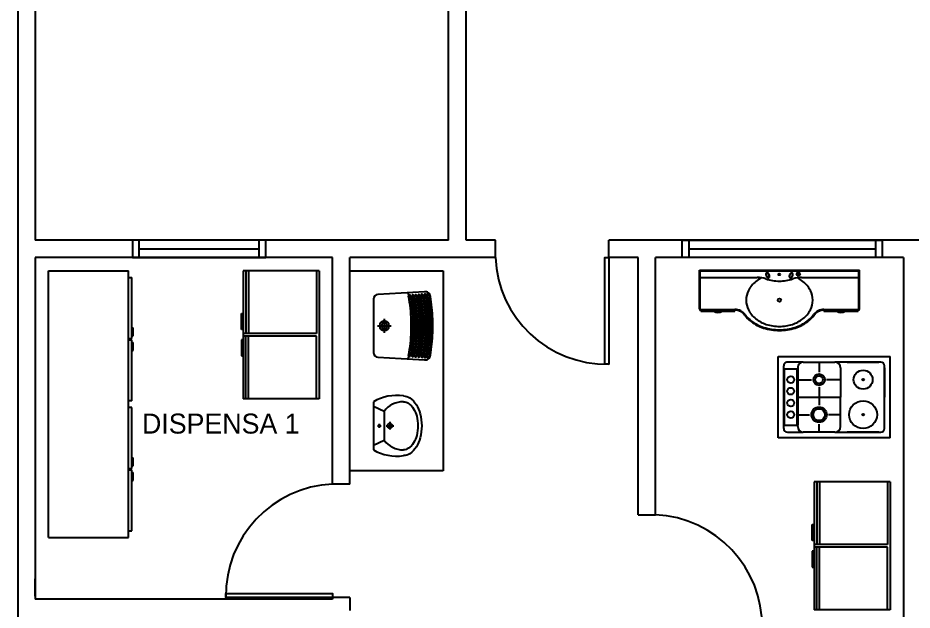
# Model space of a CAD drawing. Header units: millimetres. Extents: x 10 to 172, y 10 to 32.
# Drawn here: x 40 to 46.7, y 23.11 to 27.56 of the extents above; entities that cross this region are included whole.
import ezdxf

# ---------------------------------------------------------------- set-up
doc = ezdxf.new("R2010")
doc.units = ezdxf.units.MM
doc.linetypes.add('0', pattern=[0])
doc.linetypes.add('C5', pattern=[60, 50, -5, 0, -5])
for name, color, linetype in [('Janelas e Portas', 6, 'Continuous'), ('Moveis e Auto.', 4, 'Continuous'), ('Paredes', 7, 'Continuous'), ('Terreno', 1, 'Continuous'), ('Texto', 7, 'Continuous')]:
    doc.layers.add(name, color=color, linetype=linetype)
doc.styles.add('texto', font='')
doc.styles.get('texto').set_extended_font_data('Century Gothic')

# ---------------------------------------------------------------- blocks, each defined once
blk = doc.blocks.new('PIA-02')
for p, q in [((-0.6, -0.29), (-0.6, 0)), ((-0.6, 0), (0.6, 0)), ((0.6, -0.29), (0.6, 0)), ((-0.595, -0.29), (-0.595, -0.005)), ((-0.595, -0.005), (0.595, -0.005)), ((-0.595, -0.055), (-0.1656, -0.055)), ((0.1656, -0.055), (0.595, -0.055)), ((0.595, -0.29), (0.595, -0.005)), ((-0.59, -0.295), (-0.3332, -0.295)), ((-0.59, -0.307), (-0.59, -0.3)), ((-0.59, -0.3), (-0.3332, -0.3)), ((-0.59, -0.307), (-0.493, -0.307)), ((-0.493, -0.307), (-0.4832, -0.307)), ((-0.4832, -0.307), (-0.44, -0.307)), ((-0.44, -0.307), (-0.4302, -0.307)), ((-0.4302, -0.307), (-0.3332, -0.307)), ((-0.3332, -0.307), (-0.3332, -0.3)), ((0.3332, -0.295), (0.59, -0.295)), ((0.3332, -0.307), (0.3332, -0.3)), ((0.3332, -0.3), (0.59, -0.3)), ((0.3332, -0.307), (0.4302, -0.307)), ((0.4302, -0.307), (0.44, -0.307)), ((0.44, -0.307), (0.4832, -0.307)), ((0.4832, -0.307), (0.493, -0.307)), ((0.493, -0.307), (0.59, -0.307)), ((0.59, -0.307), (0.59, -0.3))]:
    blk.add_line(p, q)
for centre, radius in [((-0.0014, -0.0319), 0.00653), ((0.1415, -0.0283), 0.0131), ((0.1415, -0.0283), 0.00805), ((0, -0.225), 0.0125)]:
    blk.add_circle(centre, radius)
for centre, radius, start, end in [((-0.019, -0.2854), 0.2547, 116.59333, 128.28041), ((-0.1656, -0.255), 0.2, 71.27584, 90), ((-0.0789, -0.0321), 0.0226, 172.93352, 190.08686), ((-0.0865, -0.0312), 0.015, 148.49976, 172.93352), ((0, 0.2335), 0.3158, 251.27584, 270), ((-0.0684, -0.0302), 0.0333, 190.08686, 204.21011), ((-0.0789, -0.0321), 0.0206, 172.93352, 190.08686), ((-0.0865, -0.0312), 0.013, 148.49976, 172.93352), ((-0.0927, -0.0274), 0.00772, 114.21011, 148.49976), ((-0.0684, -0.0302), 0.0313, 190.08686, 204.21011), ((-0.0684, -0.0302), 0.0333, 204.21011, 218.33336), ((-0.0927, -0.0274), 0.00572, 114.21011, 148.49976), ((-0.0684, -0.0302), 0.0313, 204.21011, 218.33336), ((-0.0927, -0.0274), 0.00772, 79.92046, 114.21011), ((-0.0927, -0.0274), 0.00572, 79.92046, 114.21011), ((-0.0768, -0.0369), 0.0226, 218.33336, 235.4867), ((-0.0768, -0.0369), 0.0206, 218.33336, 235.4867), ((-0.094, -0.0345), 0.013, 55.4867, 79.92046), ((-0.094, -0.0345), 0.015, 55.4867, 79.92046), ((-0.0811, -0.0431), 0.015, 235.4867, 259.92046), ((-0.0811, -0.0431), 0.013, 235.4867, 259.92046), ((-0.0983, -0.0408), 0.0206, 38.33336, 55.4867), ((-0.0983, -0.0408), 0.0226, 38.33336, 55.4867), ((-0.0824, -0.0503), 0.00772, 259.92046, 294.21011), ((-0.0824, -0.0503), 0.00572, 259.92046, 294.21011), ((-0.1067, -0.0474), 0.0313, 24.21011, 38.33336), ((-0.1067, -0.0474), 0.0333, 24.21011, 38.33336), ((-0.0824, -0.0503), 0.00572, 294.21011, 328.49976), ((-0.0824, -0.0503), 0.00772, 294.21011, 328.49976), ((-0.1067, -0.0474), 0.0313, 10.08686, 24.21011), ((-0.0886, -0.0465), 0.013, 328.49976, 352.93352), ((-0.1067, -0.0474), 0.0333, 10.08686, 24.21011), ((-0.0962, -0.0456), 0.0206, 352.93352, 10.08686), ((-0.0886, -0.0465), 0.015, 328.49976, 352.93352), ((-0.0962, -0.0456), 0.0226, 352.93352, 10.08686), ((0, 0.2335), 0.3158, 270, 288.72416), ((0.0962, -0.0456), 0.0226, 169.91314, 187.06648), ((0.0886, -0.0465), 0.015, 187.06648, 211.50024), ((0.1067, -0.0474), 0.0333, 155.78989, 169.91314), ((0.0962, -0.0456), 0.0206, 169.91314, 187.06648), ((0.0886, -0.0465), 0.013, 187.06648, 211.50024), ((0.0824, -0.0503), 0.00772, 211.50024, 245.78989), ((0.1067, -0.0474), 0.0313, 155.78989, 169.91314), ((0.1067, -0.0474), 0.0333, 141.66664, 155.78989), ((0.0824, -0.0503), 0.00572, 211.50024, 245.78989), ((0.1067, -0.0474), 0.0313, 141.66664, 155.78989), ((0.0824, -0.0503), 0.00772, 245.78989, 280.07954), ((0.0824, -0.0503), 0.00572, 245.78989, 280.07954), ((0.0983, -0.0408), 0.0226, 124.5133, 141.66664), ((0.0983, -0.0408), 0.0206, 124.5133, 141.66664), ((0.0811, -0.0431), 0.013, 280.07954, 304.5133), ((0.0811, -0.0431), 0.015, 280.07954, 304.5133), ((0.094, -0.0345), 0.015, 100.07954, 124.5133), ((0.094, -0.0345), 0.013, 100.07954, 124.5133), ((0.0768, -0.0369), 0.0206, 304.5133, 321.66664), ((0.0768, -0.0369), 0.0226, 304.5133, 321.66664), ((0.0927, -0.0274), 0.00772, 65.78989, 100.07954), ((0.0927, -0.0274), 0.00572, 65.78989, 100.07954), ((0.0684, -0.0302), 0.0313, 321.66664, 335.78989), ((0.0684, -0.0302), 0.0333, 321.66664, 335.78989), ((0.0927, -0.0274), 0.00572, 31.50024, 65.78989), ((0.0927, -0.0274), 0.00772, 31.50024, 65.78989), ((0.0684, -0.0302), 0.0313, 335.78989, 349.91314), ((0.0865, -0.0312), 0.013, 7.06648, 31.50024), ((0.0684, -0.0302), 0.0333, 335.78989, 349.91314), ((0.0789, -0.0321), 0.0206, 349.91314, 7.06648), ((0.0865, -0.0312), 0.015, 7.06648, 31.50024), ((0.0789, -0.0321), 0.0226, 349.91314, 7.06648), ((0.1656, -0.255), 0.2, 90, 108.72416), ((0.019, -0.2854), 0.2547, 51.71959, 63.40667), ((-0.0481, -0.2485), 0.2077, 128.28041, 152.30708), ((0.0481, -0.2485), 0.2077, 27.69292, 51.71959), ((-0.0929, -0.225), 0.1571, 152.30708, 180), ((0.0929, -0.225), 0.1571, 360, 27.69292), ((-0.0929, -0.225), 0.1571, 180, 207.69292), ((0.0929, -0.225), 0.1571, 332.30708, 360), ((-0.59, -0.29), 0.01, 180, 270), ((-0.59, -0.29), 0.005, 180, 270), ((-0.4616, -0.2628), 0.0542, 234.65024, 305.34976), ((-0.4616, -0.2628), 0.0492, 243.95602, 296.04398), ((-0.3332, -0.39), 0.095, 36.44504, 90), ((-0.3332, -0.39), 0.09, 36.44504, 90), ((-0.0651, -0.192), 0.2383, 216.44504, 232.82553), ((-0.0481, -0.2015), 0.2077, 207.69292, 231.71959), ((0.0481, -0.2015), 0.2077, 308.28041, 332.30708), ((0.0651, -0.192), 0.2383, 307.17447, 323.55496), ((0.3332, -0.39), 0.095, 90, 143.55496), ((0.3332, -0.39), 0.09, 90, 143.55496), ((0.4616, -0.2628), 0.0542, 234.65024, 305.34976), ((0.4616, -0.2628), 0.0492, 243.95602, 296.04398), ((0.59, -0.29), 0.005, 270, 0), ((0.59, -0.29), 0.01, 270, 0), ((-0.0651, -0.192), 0.2433, 216.44504, 232.82553), ((-0.0257, -0.14), 0.3085, 232.82553, 252.56175), ((-0.0257, -0.14), 0.3035, 232.82553, 252.56175), ((-0.019, -0.1646), 0.2547, 231.71959, 251.89762), ((0.019, -0.1646), 0.2547, 288.10238, 308.28041), ((0.0257, -0.14), 0.3035, 287.43825, 307.17447), ((0.0257, -0.14), 0.3085, 287.43825, 307.17447), ((0.0651, -0.192), 0.2433, 307.17447, 323.55496), ((0, -0.0582), 0.3943, 252.56175, 270), ((0, -0.0582), 0.3893, 252.56175, 270), ((0, -0.1065), 0.3158, 251.89762, 270), ((0, -0.1065), 0.3158, 270, 288.10238), ((0, -0.0582), 0.3893, 270, 287.43825), ((0, -0.0582), 0.3943, 270, 287.43825)]:
    blk.add_arc(centre, radius, start, end)
blk = doc.blocks.new('Fogão1')
at = {"linetype": '0'}
for p, q in [((-0.5064, 0.3427), (-0.5064, -0.2663)), ((-0.5064, 0.3427), (0.3336, 0.3427)), ((0.3336, 0.3427), (0.3336, -0.2663)), ((-0.4644, 0.2727), (-0.4644, -0.1963)), ((-0.0922, 0.3007), (-0.4364, 0.3007)), ((-0.4224, 0.3007), (-0.1856, 0.3007)), ((-0.0922, 0.3007), (0.1446, 0.3007)), ((0.0262, 0.3007), (0.0262, 0.2409)), ((0.2636, 0.3007), (0.1446, 0.3007)), ((0.2916, 0.2727), (0.2916, -0.1963)), ((-0.4644, 0.2587), (-0.4644, 0.0382)), ((-0.1342, 0.2587), (-0.1342, 0.0382)), ((0.1866, 0.2587), (0.1866, 0.2482)), ((0.1866, -0.1718), (0.1866, 0.2482)), ((0.2846, 0.2482), (0.1936, 0.2482)), ((0.1936, -0.1718), (0.1936, 0.2482)), ((0.2846, 0.2482), (0.2846, -0.1718)), ((-0.1342, 0.1695), (-0.0453, 0.1695)), ((0.1866, 0.1695), (0.0977, 0.1695)), ((0.0262, -0.0363), (0.0262, 0.098)), ((-0.4644, -0.1823), (-0.4644, 0.0382)), ((-0.1342, -0.1823), (-0.1342, 0.0382)), ((0.1866, 0.0382), (-0.1342, 0.0382)), ((-0.1342, -0.093), (-0.0306, -0.093)), ((0.1866, -0.093), (0.083, -0.093)), ((0.0262, -0.2243), (0.0262, -0.1498)), ((0.1866, -0.1823), (0.1866, -0.1718)), ((0.1936, -0.1718), (0.2846, -0.1718)), ((0.3336, -0.2663), (-0.5064, -0.2663)), ((-0.4364, -0.2243), (-0.0922, -0.2243)), ((-0.1856, -0.2243), (-0.4224, -0.2243)), ((0.1446, -0.2243), (-0.0922, -0.2243)), ((0.1446, -0.2243), (0.2636, -0.2243))]:
    blk.add_line(p, q, dxfattribs=at)
for centre, radius in [((-0.304, 0.1695), 0.1043), ((0.0262, 0.1695), 0.0575), ((0.0262, 0.1695), 0.0435), ((-0.304, 0.1695), 0.00689), ((0.2391, 0.1695), 0.026), ((0.2391, 0.0813), 0.026), ((0.2391, -0.0069), 0.026), ((-0.304, -0.093), 0.0709), ((0.0262, -0.093), 0.0428), ((0.0262, -0.093), 0.0288), ((0.2391, -0.093), 0.026), ((-0.304, -0.093), 0.00689)]:
    blk.add_circle(centre, radius, dxfattribs=at)
for centre, radius, start, end in [((-0.4364, 0.2727), 0.028, 90, 180), ((-0.0922, 0.2587), 0.042, 90, 180), ((0.1446, 0.2587), 0.042, 0, 90), ((0.2636, 0.2727), 0.028, 0, 90), ((-0.4364, -0.1963), 0.028, 180, 270), ((-0.0922, -0.1823), 0.042, 180, 270), ((0.1446, -0.1823), 0.042, 270, 0), ((0.2636, -0.1963), 0.028, 270, 0)]:
    blk.add_arc(centre, radius, start, end, dxfattribs=at)
blk = doc.blocks.new('Armario_2')
for p, q in [((-0.2243, 0), (0.7349, 0)), ((-0.2243, 0), (-0.2243, -0.57)), ((0.7349, 0), (0.7349, -0.57)), ((-0.2243, -0.02), (0.2457, -0.02)), ((0.2457, -0.02), (0.2457, -0.57)), ((0.2648, -0.02), (0.2648, -0.57)), ((0.7349, -0.02), (0.2648, -0.02)), ((0.7349, -0.02), (0.7349, -0.57)), ((-0.2243, -0.53), (0.2457, -0.53)), ((0.7349, -0.53), (0.2648, -0.53)), ((-0.2243, -0.55), (0.2457, -0.55)), ((-0.2243, -0.57), (0.7349, -0.57)), ((0.0961, -0.5733), (0.2161, -0.5733)), ((0.0961, -0.5833), (0.0961, -0.5733)), ((0.2161, -0.5833), (0.0961, -0.5833)), ((0.2161, -0.5733), (0.2161, -0.5833)), ((0.7349, -0.55), (0.2648, -0.55)), ((0.2945, -0.5733), (0.2945, -0.5833)), ((0.4145, -0.5733), (0.2945, -0.5733)), ((0.2945, -0.5833), (0.4145, -0.5833)), ((0.4145, -0.5833), (0.4145, -0.5733))]:
    blk.add_line(p, q)
blk = doc.blocks.new('Armario')
for p, q in [((-0.0178, -0.0215), (-0.0178, -0.6215)), ((-0.0178, -0.0215), (1.9822, -0.0215)), ((1.9822, -0.0215), (1.9822, -0.6215)), ((-0.0178, -0.6215), (1.9822, -0.6215)), ((0.0322, -0.6215), (0.0322, -0.6465)), ((0.0322, -0.6465), (0.4897, -0.6465)), ((0.4097, -0.6465), (0.4097, -0.6565)), ((0.4097, -0.6565), (0.4697, -0.6565)), ((0.4697, -0.6465), (0.4697, -0.6565)), ((0.4897, -0.6215), (0.4897, -0.6465)), ((0.4997, -0.6215), (0.4997, -0.6465)), ((0.4997, -0.6465), (0.9572, -0.6465)), ((0.5197, -0.6465), (0.5197, -0.6565)), ((0.5197, -0.6565), (0.5797, -0.6565)), ((0.5797, -0.6465), (0.5797, -0.6565)), ((0.9572, -0.6465), (0.9572, -0.6215)), ((1.0072, -0.6465), (1.0072, -0.6215)), ((1.0072, -0.6465), (1.4647, -0.6465)), ((1.3847, -0.6465), (1.3847, -0.6565)), ((1.3847, -0.6565), (1.4447, -0.6565)), ((1.4447, -0.6465), (1.4447, -0.6565)), ((1.4647, -0.6215), (1.4647, -0.6465)), ((1.4747, -0.6215), (1.4747, -0.6465)), ((1.4747, -0.6465), (1.9322, -0.6465)), ((1.4947, -0.6465), (1.4947, -0.6565)), ((1.4947, -0.6565), (1.5547, -0.6565)), ((1.5547, -0.6465), (1.5547, -0.6565)), ((1.9322, -0.6215), (1.9322, -0.6465))]:
    blk.add_line(p, q)
blk = doc.blocks.new('Apar_top_1a')
for points in [[(0.2273, -0.267, 0.455262), (0.2613, -0.2227), (0.2413, 0.1269, 0.397582), (0.2063, 0.1599), (-0.1938, 0.1599, 0.397582), (-0.2287, 0.1269), (-0.2487, -0.2227, 0.455262), (-0.2148, -0.267)], [(-0.241, -0.0903, 0.572033), (-0.2191, -0.1041)], [(-0.217, -0.1266, 1), (-0.2195, -0.1409)], [(-0.2153, -0.1036, 1), (-0.2178, -0.1179)], [(-0.2178, -0.1179, 0.033063), (-0.037, -0.1381)], [(-0.217, -0.1266, 0.032617), (-0.0375, -0.1466)], [(-0.2153, -0.1036, 0.033087), (-0.0362, -0.1237)], [(0.0488, -0.1237, 0.033087), (0.2279, -0.1036)], [(0.0496, -0.1381, 0.033063), (0.2304, -0.1179)], [(0.05, -0.1466, 0.032617), (0.2296, -0.1266)], [(0.2304, -0.1179, 1), (0.2279, -0.1036)], [(0.2321, -0.1409, 1), (0.2296, -0.1266)], [(0.2317, -0.1041, 0.572033), (0.2536, -0.0903)], [(-0.2221, -0.1958, 1), (-0.2246, -0.2101)], [(-0.04, -0.1926, -0.031722), (-0.2204, -0.1728, 1), (-0.2229, -0.187)], [(-0.2187, -0.1497, 1), (-0.2212, -0.164)], [(-0.2229, -0.187, 0.0317), (-0.0408, -0.207)], [(-0.2221, -0.1958, 0.031296), (-0.0412, -0.2155)], [(-0.2212, -0.164, 0.03214), (-0.0395, -0.1841)], [(-0.2195, -0.1409, 0.032594), (-0.0383, -0.1611)], [(-0.2187, -0.1497, 0.032162), (-0.0387, -0.1696)], [(0.0508, -0.1611, 0.032594), (0.2321, -0.1409)], [(0.0513, -0.1696, 0.032162), (0.2313, -0.1497)], [(0.0521, -0.1841, 0.03214), (0.2338, -0.164)], [(0.2355, -0.187, 1), (0.233, -0.1728, -0.031722), (0.0526, -0.1926)], [(0.0533, -0.207, 0.0317), (0.2355, -0.187)], [(0.0538, -0.2155, 0.031296), (0.2347, -0.1958)], [(0.2338, -0.164, 1), (0.2313, -0.1497)], [(0.2372, -0.2101, 1), (0.2347, -0.1958)], [(-0.2255, -0.2419, 1), (-0.228, -0.2562)], [(-0.2238, -0.2188, 1), (-0.2263, -0.2331)], [(-0.228, -0.2562, 0.030462), (-0.0445, -0.2759)], [(-0.2263, -0.2331, 0.030862), (-0.0433, -0.253)], [(-0.2255, -0.2419, 0.030482), (-0.0437, -0.2615)], [(-0.2246, -0.2101, 0.031275), (-0.042, -0.23)], [(-0.2238, -0.2188, 0.030883), (-0.0425, -0.2385)], [(-0.2148, -0.267, 0.028017), (-0.045, -0.2844)], [(0.0546, -0.23, 0.031275), (0.2372, -0.2101)], [(0.0551, -0.2385, 0.030883), (0.2364, -0.2188)], [(0.0559, -0.253, 0.030862), (0.2389, -0.2331)], [(0.0563, -0.2615, 0.030482), (0.2381, -0.2419)], [(0.0571, -0.2759, 0.030462), (0.2405, -0.2562)], [(0.0576, -0.2844, 0.028017), (0.2273, -0.267)], [(0.2389, -0.2331, 1), (0.2364, -0.2188)], [(0.2405, -0.2562, 1), (0.2381, -0.2419)]]:
    blk.add_lwpolyline(points, format="xyb")
at = {"linetype": 'C5'}
for points in [[(-0.0462, 0.0786), (0.0063, 0.0786), (0.0588, 0.0786)], [(0.0063, 0.1298), (0.0063, 0.0275)]]:
    blk.add_lwpolyline(points, dxfattribs=at)
for points in [[(0.0063, 0.1148, 1), (0.0063, 0.0425, 1)], [(0.0063, 0.0991, 1), (0.0063, 0.0581, 1)], [(0.0063, 0.0991, 1), (0.0063, 0.0581, 1)]]:
    blk.add_lwpolyline(points, format="xyb", close=True)
for points in [[(-0.0362, -0.1237), (0.0063, -0.1237), (0.0488, -0.1237)], [(-0.04, -0.1926), (0.0063, -0.1926), (0.0526, -0.1926)], [(-0.0395, -0.1841), (0.0063, -0.1841), (0.0521, -0.1841)], [(-0.0387, -0.1696), (0.0063, -0.1696), (0.0513, -0.1696)], [(-0.0383, -0.1611), (0.0063, -0.1611), (0.0508, -0.1611)], [(-0.0375, -0.1466), (0.0063, -0.1466), (0.05, -0.1466)], [(-0.037, -0.1381), (0.0063, -0.1381), (0.0496, -0.1381)], [(-0.0437, -0.2615), (0.0063, -0.2615), (0.0563, -0.2615)], [(-0.0433, -0.253), (0.0063, -0.253), (0.0559, -0.253)], [(-0.0425, -0.2385), (0.0063, -0.2385), (0.0551, -0.2385)], [(-0.042, -0.23), (0.0063, -0.23), (0.0546, -0.23)], [(-0.0412, -0.2155), (0.0063, -0.2155), (0.0538, -0.2155)], [(-0.0408, -0.207), (0.0063, -0.207), (0.0533, -0.207)], [(-0.045, -0.2844), (0.0063, -0.2844), (0.0576, -0.2844)], [(-0.0445, -0.2759), (0.0063, -0.2759), (0.0571, -0.2759)]]:
    blk.add_lwpolyline(points)
blk = doc.blocks.new('LAVATORIO')
for p, q in [((0, 0.1806), (0, -0.1806)), ((0.0795, 0.1084), (0, 0.1445)), ((0.0795, 0.1084), (0.0795, -0.1084)), ((0.0433, 0.0144), (0.0433, -0.0144)), ((0.1228, 0.0289), (0.1228, -0.0289)), ((0.0289, 0), (0.0578, 0)), ((0.0939, 0), (0.1517, 0)), ((0, -0.1445), (0.0795, -0.1084))]:
    blk.add_line(p, q)
for points in [[(0.224, 0.224, -0.149682), (0.2725, 0.2091, -0.107064), (0.321, 0.1584, -0.075451), (0.3501, 0.0896, -0.062235), (0.3612, 0, -0.062235)], [(0.224, 0.1806, -0.152216), (0.2621, 0.1687, -0.106943), (0.3006, 0.1277, -0.074343), (0.3235, 0.0724, -0.060974), (0.3323, 0, -0.060974), (0.3235, -0.0724, -0.074343), (0.3006, -0.1277, -0.106943), (0.2621, -0.1687, -0.152216), (0.224, -0.1806, -0.152216)], [(0.3612, 0, -0.062235), (0.3501, -0.0896, -0.075451), (0.321, -0.1584, -0.107064), (0.2725, -0.2091, -0.149682), (0.224, -0.224, -0.149682)]]:
    blk.add_lwpolyline(points, format="xyb")
for centre, radius in [((0.0433, 0), 0.00722), ((0.1228, 0), 0.0181)]:
    blk.add_circle(centre, radius)
for centre, radius, start, end in [((0.1744, -0.1203), 0.3478, 81.81044, 120.09769), ((0.224, 0), 0.1806, 90, 143.1301), ((0.224, 0), 0.1806, 216.8699, 270), ((0.1744, 0.1203), 0.3478, 239.90231, 278.18956)]:
    blk.add_arc(centre, radius, start, end)

msp = doc.modelspace()

# ---------------------------------------------------------------- linework, layer by layer
at = {"layer": 'Janelas e Portas'}
for p, q in [((40.86, 25.89), (40.86, 25.76)), ((41.86, 25.89), (40.86, 25.89)), ((40.91, 25.76), (40.91, 25.89)), ((41.81, 25.76), (41.81, 25.89)), ((41.86, 25.76), (41.86, 25.89)), ((44.98, 25.76), (44.98, 25.89)), ((44.98, 25.89), (46.48, 25.89)), ((45.03, 25.89), (45.03, 25.76)), ((46.43, 25.89), (46.43, 25.76)), ((46.48, 25.89), (46.48, 25.76)), ((40.91, 25.825), (41.81, 25.825)), ((45.03, 25.825), (46.43, 25.825)), ((40.86, 25.76), (41.86, 25.76)), ((46.48, 25.76), (44.98, 25.76))]:
    msp.add_line(p, q, dxfattribs=at)
for points in [[(44.43, 25.76), (44.43, 24.96), (44.4, 24.96), (44.4, 25.76)], [(42.36, 23.21), (41.56, 23.21), (41.56, 23.24), (42.36, 23.24)]]:
    msp.add_lwpolyline(points, close=True, dxfattribs=at)
for centre, start, end in [((44.415, 25.7956), 182.44302, 271.02839), ((42.3956, 23.225), 92.44302, 181.02839), ((44.7444, 22.995), 358.97161, 87.55698)]:
    msp.add_arc(centre, 0.8358, start, end, dxfattribs=at)
at = {"layer": 'Moveis e Auto.'}
for p, q in [((42.49, 24.16), (42.49, 25.66)), ((42.49, 25.66), (43.19, 25.66)), ((43.19, 25.66), (43.19, 24.16)), ((43.19, 24.16), (42.49, 24.16))]:
    msp.add_line(p, q, dxfattribs=at)
at = {"layer": 'Paredes'}
for p, q in [((40, 32), (40, 25.89)), ((43.36, 25.89), (43.36, 32)), ((40.13, 31.87), (40.13, 25.89)), ((43.23, 25.89), (43.23, 30)), ((40, 25.89), (40, 14.99)), ((43.23, 25.89), (40.13, 25.89)), ((43.58, 25.89), (43.36, 25.89)), ((43.58, 25.76), (43.58, 25.89)), ((51.35, 25.89), (44.43, 25.89)), ((44.43, 25.76), (44.43, 25.89)), ((42.36, 25.76), (40.13, 25.76)), ((40.13, 25.76), (40.13, 23.35)), ((42.36, 24.06), (42.36, 25.76)), ((43.58, 25.76), (42.49, 25.76)), ((42.49, 24.06), (42.49, 25.76)), ((44.65, 25.76), (44.43, 25.76)), ((44.65, 23.83), (44.65, 25.76)), ((46.64, 25.76), (44.78, 25.76)), ((44.78, 23.83), (44.78, 25.76)), ((46.64, 25.76), (46.64, 22.46)), ((42.49, 24.06), (42.36, 24.06)), ((44.65, 23.83), (44.78, 23.83)), ((40.13, 23.22), (40.13, 23.35)), ((40.13, 23.22), (40.13, 23.198)), ((42.49, 23.21), (42.36, 23.21)), ((42.36, 23.21), (42.36, 23.198)), ((42.49, 23.21), (42.49, 23.112)), ((42.36, 23.198), (40.13, 23.198))]:
    msp.add_line(p, q, dxfattribs=at)
at = {"layer": 'Terreno'}
for p, q in [((40, 32), (40, 10)), ((40.13, 31.87), (40.13, 25.89)), ((40.13, 25.76), (40.13, 23.198))]:
    msp.add_line(p, q, dxfattribs=at)

# ---------------------------------------------------------------- block references
at = {"layer": 'Moveis e Auto.'}
for name, p, rotation in [('Armario', (40.2086, 23.6778), 90), ('Armario_2', (42.26, 25.4357), 270), ('Apar_top_1a', (42.8264, 25.2412), 90), ('Fogão1', (46.0336, 24.7505), 180), ('Armario_2', (46.54, 23.8525), 270)]:
    msp.add_blockref(name, p, dxfattribs=dict(at, rotation=rotation))
for name, p in [('PIA-02', (45.71, 25.665)), ('LAVATORIO', (42.6666, 24.4975))]:
    msp.add_blockref(name, p, dxfattribs=at)

# ---------------------------------------------------------------- texts
at = {"layer": 'Texto', "insert": (40.9308, 24.5891), "char_height": 0.15, "attachment_point": 1, "style": 'texto'}
msp.add_mtext_dynamic_manual_height_columns('DISPENSA 1', width=1.402724, gutter_width=0.75, heights=[0], dxfattribs=at)

doc.saveas('drawing.dxf')
